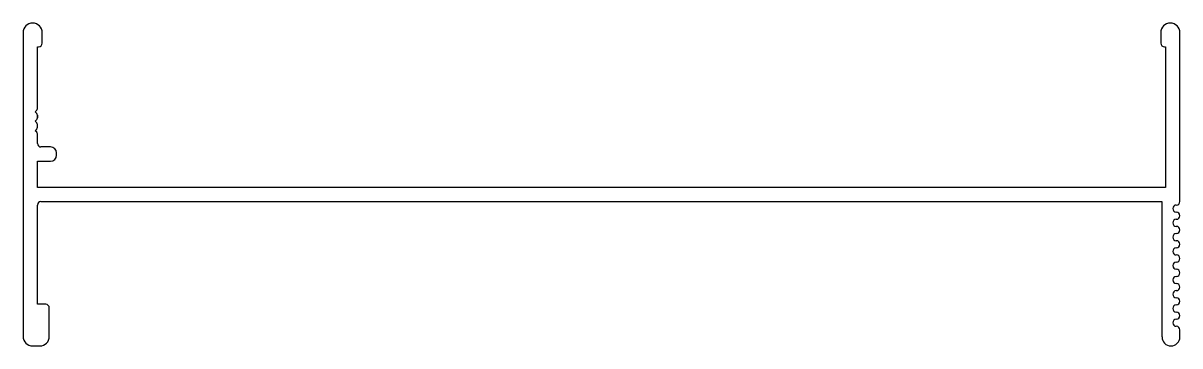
# Model space of a CAD drawing. Extents: x -62 to 62, y 1 to 36.
import ezdxf

# ---------------------------------------------------------------- set-up
doc = ezdxf.new("R2010")
doc.units = 0
doc.layers.get('0').update_dxf_attribs({"linetype": 'CONTINUOUS'})

msp = doc.modelspace()

# ---------------------------------------------------------------- linework, layer by layer
at = {"color": 7, "linetype": 'CONTINUOUS'}
for p, q in [((-61.88, 34.54), (-61.88, 2.11)), ((-59.85, 33.41), (-59.85, 34.54)), ((59.48, 34.54), (59.48, 33.41)), ((61.51, 16.51), (61.51, 34.54)), ((-60.36, 26.43), (-60.36, 33.03)), ((-60.36, 33.03), (-60.23, 33.03)), ((59.86, 33.03), (59.99, 33.03)), ((59.99, 33.03), (59.99, 18.01)), ((-60.6, 26.08), (-60.43, 26.25)), ((-60.43, 25.9), (-60.6, 26.07)), ((-60.36, 26.43), (-60.36, 26.43)), ((-60.6, 25.08), (-60.43, 25.25)), ((-60.43, 24.9), (-60.6, 25.07)), ((-60.36, 25.43), (-60.36, 25.72)), ((-60.36, 25.72), (-60.36, 25.43)), ((-60.36, 25.43), (-60.36, 25.72)), ((-60.36, 25.72), (-60.36, 25.43)), ((-60.36, 25.43), (-60.36, 25.72)), ((-60.36, 24.43), (-60.36, 24.72)), ((-60.6, 24.08), (-60.43, 24.25)), ((-60.43, 23.9), (-60.6, 24.07)), ((-60.36, 22.71), (-60.36, 23.72)), ((-58.96, 22.33), (-59.98, 22.33)), ((-58.33, 21.44), (-58.33, 21.7)), ((-60.36, 18.01), (-60.36, 20.81)), ((-60.36, 20.81), (-58.96, 20.81)), ((59.99, 18.01), (-60.36, 18.01)), ((-60.36, 5.53), (-60.36, 16.13)), ((-59.98, 16.51), (59.6, 16.51)), ((59.6, 16.51), (59.6, 2.04)), ((-59.47, 5.53), (-60.36, 5.53)), ((-59.09, 2.11), (-59.09, 5.15)), ((61.51, 2.04), (61.51, 2.8)), ((-60.87, 1.09), (-60.11, 1.09))]:
    msp.add_line(p, q, dxfattribs=at)
for centre, radius, start, end in [((-60.87, 34.54), 1.02, 0, 180), ((60.49, 34.54), 1.02, 0, 180), ((-60.23, 33.41), 0.381, 270, 0), ((59.86, 33.41), 0.381, 180, 270), ((-60.6, 26.08), 0.008, 135, 225), ((-60.61, 26.43), 0.25, 315, 360), ((-60.6, 25.08), 0.008, 135, 225), ((-60.61, 25.72), 0.25, 0, 45), ((-60.61, 25.43), 0.25, 315, 0), ((-60.61, 24.72), 0.25, 360, 45), ((-60.6, 24.08), 0.008, 135, 225), ((-60.61, 24.43), 0.25, 315, 360), ((-60.61, 23.72), 0.25, 360, 45), ((-59.98, 22.71), 0.381, 180, 270), ((-58.96, 21.7), 0.635, 0, 90), ((-58.96, 21.44), 0.635, 270, 0), ((-59.98, 16.13), 0.381, 90, 180), ((61.13, 15.75), 0.381, 90, 270), ((61.13, 16.51), 0.381, 270, 360), ((61.13, 14.99), 0.381, 270, 90), ((61.13, 14.23), 0.381, 90, 270), ((61.13, 13.47), 0.381, 270, 90), ((61.13, 12.7), 0.381, 90, 270), ((61.13, 11.18), 0.381, 90, 270), ((61.13, 11.94), 0.381, 270, 90), ((61.13, 9.66), 0.381, 90, 270), ((61.13, 10.42), 0.381, 270, 90), ((61.13, 8.89), 0.381, 270, 90), ((61.13, 8.13), 0.381, 90, 270), ((61.13, 7.37), 0.381, 270, 90), ((61.13, 6.61), 0.381, 90, 270), ((61.13, 5.85), 0.381, 270, 90), ((-59.47, 5.15), 0.381, 360, 90), ((61.13, 5.08), 0.381, 90, 270), ((61.13, 3.56), 0.381, 90, 270), ((61.13, 4.32), 0.381, 270, 90), ((61.13, 2.8), 0.381, 360, 90), ((-60.87, 2.11), 1.02, 180, 270), ((-60.11, 2.11), 1.02, 270, 360), ((60.56, 2.04), 0.953, 180, 0)]:
    msp.add_arc(centre, radius, start, end, dxfattribs=at)

doc.saveas('drawing.dxf')
